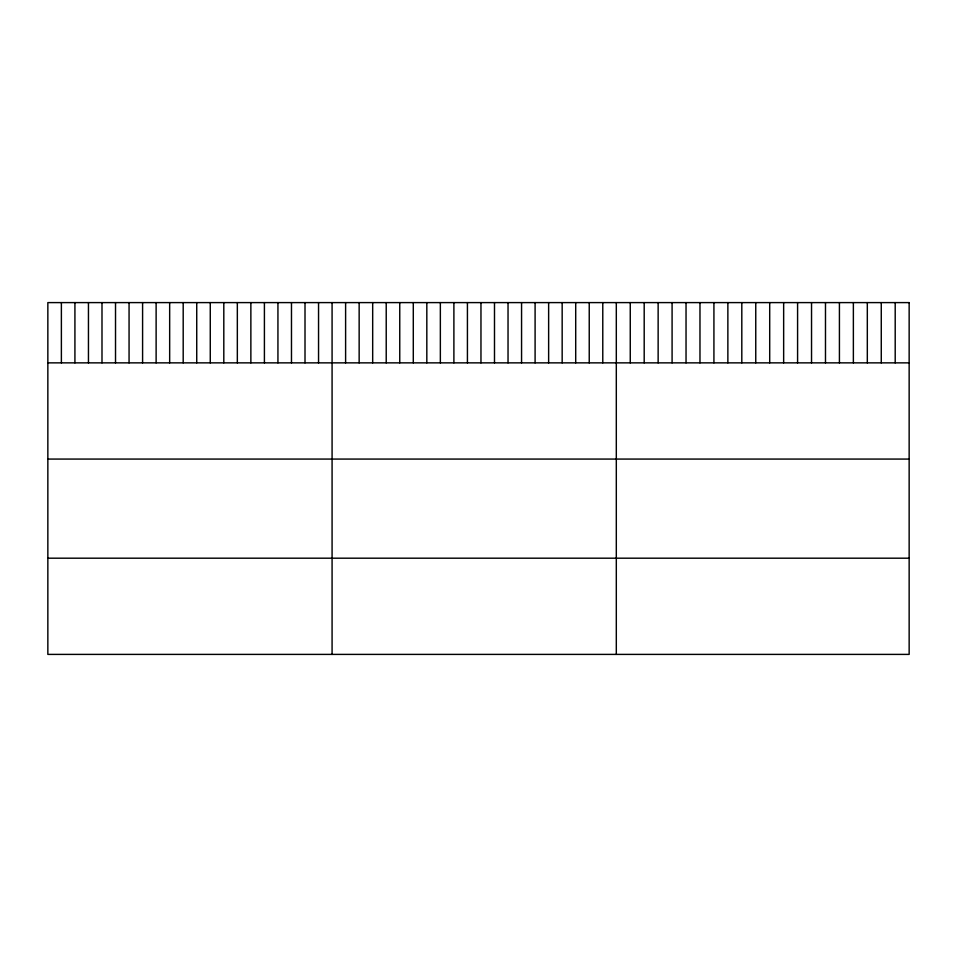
<?xml version="1.0" encoding="UTF-8"?>
<svg xmlns="http://www.w3.org/2000/svg" width="957" height="957" viewBox="0 0 957 957"><rect width="100%" height="100%" fill="white"/><g stroke="black" fill="none" stroke-linecap="round" stroke-linejoin="round"><path stroke-width="1.44" d="M47.85 362.859L909.15 362.859M47.85 459.073L909.15 459.073M47.85 558.194L909.15 558.194M895.202 302.603L895.202 362.859M881.265 302.603L881.265 362.859M867.317 302.603L867.317 362.859M853.369 302.603L853.369 362.859M839.421 302.603L839.421 362.859M825.484 302.603L825.484 362.859M811.536 302.603L811.536 362.859M797.588 302.603L797.588 362.859M783.651 302.603L783.651 362.859M769.703 302.603L769.703 362.859M755.755 302.603L755.755 362.859M741.807 302.603L741.807 362.859M727.87 302.603L727.87 362.859M713.922 302.603L713.922 362.859M699.974 302.603L699.974 362.859M686.037 302.603L686.037 362.859M672.089 302.603L672.089 362.859M658.141 302.603L658.141 362.859M644.193 302.603L644.193 362.859M630.256 302.603L630.256 362.859M616.308 302.603L616.308 654.397M602.778 302.603L602.778 362.859M589.237 302.603L589.237 362.859M575.707 302.603L575.707 362.859M562.166 302.603L562.166 362.859M548.636 302.603L548.636 362.859M535.095 302.603L535.095 362.859M521.565 302.603L521.565 362.859M508.035 302.603L508.035 362.859M494.494 302.603L494.494 362.859M480.964 302.603L480.964 362.859M467.423 302.603L467.423 362.859M453.893 302.603L453.893 362.859M440.352 302.603L440.352 362.859M426.822 302.603L426.822 362.859M413.292 302.603L413.292 362.859M399.751 302.603L399.751 362.859M386.221 302.603L386.221 362.859M372.68 302.603L372.68 362.859M359.15 302.603L359.15 362.859M345.609 302.603L345.609 362.859M332.079 302.603L332.079 654.397M318.549 302.603L318.549 362.859M305.008 302.603L305.008 362.859M291.478 302.603L291.478 362.859M277.937 302.603L277.937 362.859M264.407 302.603L264.407 362.859M250.866 302.603L250.866 362.859M237.336 302.603L237.336 362.859M223.806 302.603L223.806 362.859M210.265 302.603L210.265 362.859M196.735 302.603L196.735 362.859M183.194 302.603L183.194 362.859M169.664 302.603L169.664 362.859M156.123 302.603L156.123 362.859M142.593 302.603L142.593 362.859M129.063 302.603L129.063 362.859M115.522 302.603L115.522 362.859M101.992 302.603L101.992 362.859M88.451 302.603L88.451 362.859M74.921 302.603L74.921 362.859M61.38 302.603L61.38 362.859M909.15 302.603L47.85 302.603L47.85 654.397L909.15 654.397L909.15 302.603"/></g></svg>
